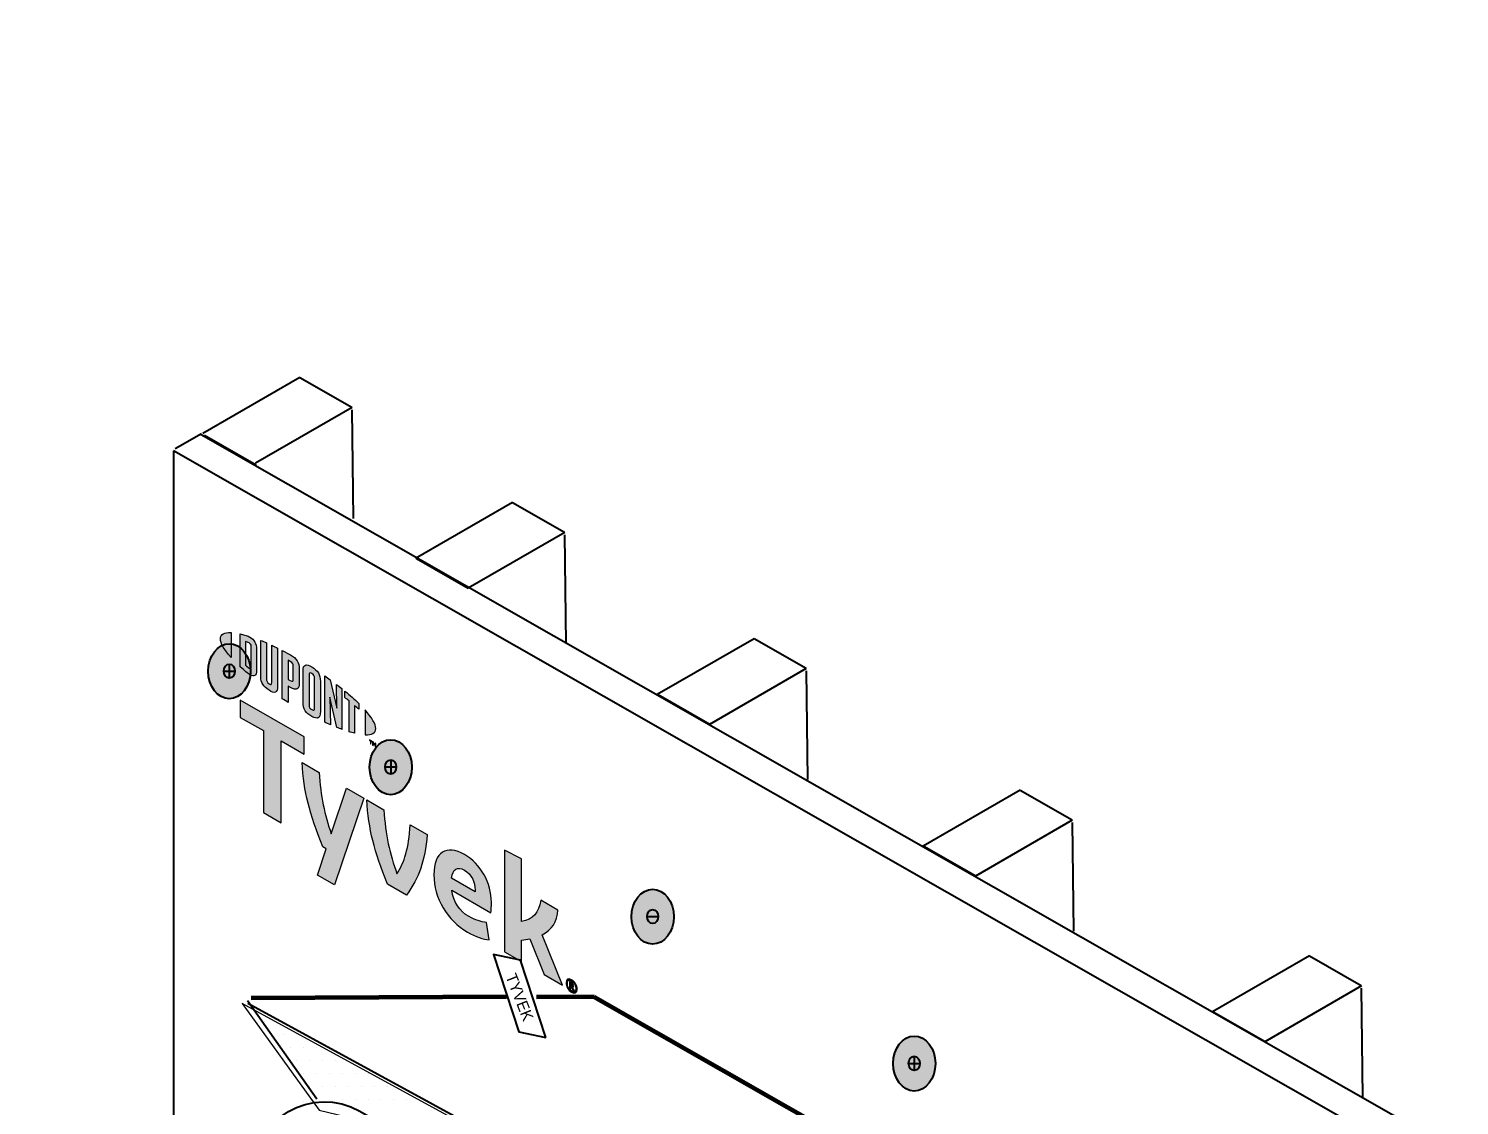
# Model space of a CAD drawing. Header units: inches. Extents: x -17.6 to 82.3, y -15.1 to 23.2.
# Drawn here: x 60.481 to 63.931, y 3.256 to 5.854 of the extents above; entities that cross this region are included whole.
import ezdxf

# ---------------------------------------------------------------- set-up
doc = ezdxf.new("R2010")
doc.units = ezdxf.units.IN
doc.header["$MEASUREMENT"] = 0
for name, color, linetype, lineweight in [('.ATI-HATCH', 7, 'Continuous', 0), ('G-ANNO-TTLB', 7, 'Continuous', 0), ('TYVEK', 7, 'Continuous', 0), ('X-REF - TRACED', 7, 'Continuous', 0)]:
    doc.layers.add(name, color=color, linetype=linetype, lineweight=lineweight)

# ---------------------------------------------------------------- blocks, each defined once
blk = doc.blocks.new('Block_147')
at = {"layer": 'X-REF - TRACED', "true_color": 0x848484, "transparency": 33554687}
h = blk.add_hatch(color=252, dxfattribs=at)
h.dxf.hatch_style = 2
edge = h.paths.add_edge_path()
edge.add_spline(control_points=[(60.9432, 4.3817), (60.9432, 4.3707), (60.9525, 4.355), (60.9688, 4.3368), (60.9688, 4.3368), (60.9688, 4.3968), (60.9688, 4.3968), (60.9525, 4.3974), (60.9432, 4.3926), (60.9432, 4.3817)], knot_values=[0, 0, 0, 0, 1, 1, 1, 2, 2, 2, 3, 3, 3, 3], degree=3, periodic=0)
h = blk.add_hatch(color=252, dxfattribs=at)
h.dxf.hatch_style = 2
edge = h.paths.add_edge_path()
edge.add_spline(control_points=[(61.0175, 4.3142), (61.0175, 4.3096), (61.0151, 4.3095), (61.0123, 4.3112), (61.01, 4.3125), (61.0065, 4.3154), (61.0037, 4.3179), (61.0037, 4.3179), (61.0037, 4.3753), (61.0037, 4.3753), (61.0065, 4.3745), (61.01, 4.3735), (61.0123, 4.3722), (61.0151, 4.3705), (61.0175, 4.3676), (61.0175, 4.363), (61.0175, 4.363), (61.0175, 4.3142), (61.0175, 4.3142)], knot_values=[0, 0, 0, 0, 1, 1, 1, 2, 2, 2, 3, 3, 3, 4, 4, 4, 5, 5, 5, 6, 6, 6, 6], degree=3, periodic=0)
edge = h.paths.add_edge_path()
edge.add_spline(control_points=[(61.0141, 4.3861), (61.0096, 4.3887), (61.0031, 4.3909), (60.9912, 4.3936), (60.9912, 4.3936), (60.9912, 4.314), (60.9912, 4.314), (61.0016, 4.3044), (61.0096, 4.2977), (61.0141, 4.2951), (61.0246, 4.289), (61.0305, 4.293), (61.0305, 4.3047), (61.0305, 4.3047), (61.0305, 4.3575), (61.0305, 4.3575), (61.0305, 4.3693), (61.0246, 4.38), (61.0141, 4.3861)], knot_values=[0, 0, 0, 0, 1, 1, 1, 2, 2, 2, 3, 3, 3, 4, 4, 4, 5, 5, 5, 6, 6, 6, 6], degree=3, periodic=0)
h = blk.add_hatch(color=252, dxfattribs=at)
h.dxf.hatch_style = 2
edge = h.paths.add_edge_path()
edge.add_spline(control_points=[(61.0669, 4.2764), (61.0669, 4.2718), (61.0655, 4.2697), (61.0605, 4.2733), (61.0556, 4.2768), (61.0543, 4.28), (61.0543, 4.2854), (61.0543, 4.2854), (61.0543, 4.372), (61.0543, 4.372), (61.051, 4.3735), (61.0437, 4.3765), (61.0406, 4.3778), (61.0406, 4.3778), (61.0406, 4.2902), (61.0406, 4.2902), (61.0406, 4.2763), (61.0465, 4.2674), (61.0605, 4.2575), (61.0734, 4.2484), (61.0812, 4.2513), (61.0812, 4.2668), (61.0812, 4.2668), (61.0812, 4.3593), (61.0812, 4.3593), (61.0785, 4.3607), (61.0698, 4.3649), (61.0669, 4.3662), (61.0669, 4.3662), (61.0669, 4.2764), (61.0669, 4.2764)], knot_values=[0, 0, 0, 0, 1, 1, 1, 2, 2, 2, 3, 3, 3, 4, 4, 4, 5, 5, 5, 6, 6, 6, 7, 7, 7, 8, 8, 8, 9, 9, 9, 10, 10, 10, 10], degree=3, periodic=0)
h = blk.add_hatch(color=252, dxfattribs=at)
h.dxf.hatch_style = 2
edge = h.paths.add_edge_path()
edge.add_spline(control_points=[(61.119, 4.2844), (61.119, 4.2794), (61.1174, 4.2777), (61.1116, 4.2811), (61.1116, 4.2811), (61.1066, 4.2839), (61.1066, 4.2839), (61.1066, 4.2839), (61.1066, 4.3299), (61.1066, 4.3299), (61.1089, 4.3288), (61.1101, 4.3281), (61.1114, 4.3273), (61.1177, 4.3237), (61.119, 4.3202), (61.119, 4.3151), (61.119, 4.3151), (61.119, 4.2844), (61.119, 4.2844)], knot_values=[0, 0, 0, 0, 1, 1, 1, 2, 2, 2, 3, 3, 3, 4, 4, 4, 5, 5, 5, 6, 6, 6, 6], degree=3, periodic=0)
edge = h.paths.add_edge_path()
edge.add_spline(control_points=[(61.1122, 4.3431), (61.1097, 4.3446), (61.1007, 4.3494), (61.0924, 4.3537), (61.0924, 4.3537), (61.0924, 4.2371), (61.0924, 4.2371), (61.0952, 4.2353), (61.1026, 4.2306), (61.1066, 4.2282), (61.1066, 4.2282), (61.1066, 4.2677), (61.1066, 4.2677), (61.1066, 4.2677), (61.1122, 4.2645), (61.1122, 4.2645), (61.1272, 4.2559), (61.1334, 4.26), (61.1334, 4.2748), (61.1334, 4.2748), (61.1334, 4.3092), (61.1334, 4.3092), (61.1334, 4.3237), (61.1264, 4.3349), (61.1122, 4.3431)], knot_values=[0, 0, 0, 0, 1, 1, 1, 2, 2, 2, 3, 3, 3, 4, 4, 4, 5, 5, 5, 6, 6, 6, 7, 7, 7, 8, 8, 8, 8], degree=3, periodic=0)
h = blk.add_hatch(color=252, dxfattribs=at)
h.dxf.hatch_style = 2
edge = h.paths.add_edge_path()
edge.add_spline(control_points=[(61.17, 4.2142), (61.17, 4.2096), (61.1687, 4.208), (61.1636, 4.2108), (61.1584, 4.2136), (61.157, 4.217), (61.157, 4.2218), (61.157, 4.2218), (61.157, 4.2944), (61.157, 4.2944), (61.157, 4.2992), (61.1584, 4.301), (61.1636, 4.2978), (61.1687, 4.2947), (61.17, 4.2915), (61.17, 4.2869), (61.17, 4.2869), (61.17, 4.2142), (61.17, 4.2142)], knot_values=[0, 0, 0, 0, 1, 1, 1, 2, 2, 2, 3, 3, 3, 4, 4, 4, 5, 5, 5, 6, 6, 6, 6], degree=3, periodic=0)
edge = h.paths.add_edge_path()
edge.add_spline(control_points=[(61.1636, 4.3141), (61.1504, 4.3225), (61.1425, 4.3203), (61.1425, 4.305), (61.1425, 4.305), (61.1425, 4.2288), (61.1425, 4.2288), (61.1425, 4.2126), (61.1496, 4.2018), (61.1636, 4.1944), (61.1773, 4.1872), (61.1844, 4.189), (61.1844, 4.2063), (61.1844, 4.2063), (61.1844, 4.279), (61.1844, 4.279), (61.1844, 4.2954), (61.178, 4.305), (61.1636, 4.3141)], knot_values=[0, 0, 0, 0, 1, 1, 1, 2, 2, 2, 3, 3, 3, 4, 4, 4, 5, 5, 5, 6, 6, 6, 6], degree=3, periodic=0)
h = blk.add_hatch(color=252, dxfattribs=at)
h.dxf.hatch_style = 2
edge = h.paths.add_edge_path()
edge.add_spline(control_points=[(61.2241, 4.2143), (61.2241, 4.2143), (61.2082, 4.2827), (61.2082, 4.2827), (61.2039, 4.2858), (61.1987, 4.2895), (61.1947, 4.2922), (61.1947, 4.2922), (61.1947, 4.1804), (61.1947, 4.1804), (61.1975, 4.1791), (61.2047, 4.1759), (61.2084, 4.1743), (61.2084, 4.1743), (61.2073, 4.2408), (61.2073, 4.2408), (61.2073, 4.2408), (61.2241, 4.1678), (61.2241, 4.1678), (61.2276, 4.1664), (61.2328, 4.1644), (61.2362, 4.1632), (61.2362, 4.1632), (61.2362, 4.2615), (61.2362, 4.2615), (61.2327, 4.2643), (61.2262, 4.2693), (61.2231, 4.2717), (61.2231, 4.2717), (61.2241, 4.2143), (61.2241, 4.2143)], knot_values=[0, 0, 0, 0, 1, 1, 1, 2, 2, 2, 3, 3, 3, 4, 4, 4, 5, 5, 5, 6, 6, 6, 7, 7, 7, 8, 8, 8, 9, 9, 9, 10, 10, 10, 10], degree=3, periodic=0)
h = blk.add_hatch(color=252, dxfattribs=at)
h.dxf.hatch_style = 2
edge = h.paths.add_edge_path()
edge.add_spline(control_points=[(61.2433, 4.2402), (61.2468, 4.2374), (61.2503, 4.2346), (61.2537, 4.2318), (61.2537, 4.2318), (61.2537, 4.1575), (61.2537, 4.1575), (61.2568, 4.1565), (61.2626, 4.1549), (61.2665, 4.154), (61.2665, 4.154), (61.2665, 4.2209), (61.2665, 4.2209), (61.2702, 4.2177), (61.2737, 4.2145), (61.2769, 4.2116), (61.2769, 4.2116), (61.2769, 4.226), (61.2769, 4.226), (61.2668, 4.2359), (61.256, 4.2454), (61.2433, 4.2558), (61.2433, 4.2558), (61.2433, 4.2402), (61.2433, 4.2402)], knot_values=[0, 0, 0, 0, 1, 1, 1, 2, 2, 2, 3, 3, 3, 4, 4, 4, 5, 5, 5, 6, 6, 6, 7, 7, 7, 8, 8, 8, 8], degree=3, periodic=0)
h = blk.add_hatch(color=252, dxfattribs=at)
h.dxf.hatch_style = 2
edge = h.paths.add_edge_path()
edge.add_spline(control_points=[(61.3178, 4.1654), (61.3178, 4.1544), (61.3085, 4.1495), (61.2923, 4.15), (61.2923, 4.15), (61.2923, 4.2101), (61.2923, 4.2101), (61.3085, 4.1919), (61.3178, 4.1763), (61.3178, 4.1654)], knot_values=[0, 0, 0, 0, 1, 1, 1, 2, 2, 2, 3, 3, 3, 3], degree=3, periodic=0)
h = blk.add_hatch(color=252, dxfattribs=at)
h.dxf.hatch_style = 2
edge = h.paths.add_edge_path()
edge.add_spline(control_points=[(61.3102, 4.1337), (61.3102, 4.1337), (61.3118, 4.1328), (61.3118, 4.1328), (61.3118, 4.1328), (61.3141, 4.1273), (61.3141, 4.1273), (61.3141, 4.1273), (61.3163, 4.1301), (61.3163, 4.1301), (61.3163, 4.1301), (61.3178, 4.1293), (61.3178, 4.1293), (61.3178, 4.1293), (61.3178, 4.1206), (61.3178, 4.1206), (61.3178, 4.1206), (61.3164, 4.1214), (61.3164, 4.1214), (61.3164, 4.1214), (61.3164, 4.1276), (61.3164, 4.1276), (61.3164, 4.1276), (61.3141, 4.1248), (61.3141, 4.1248), (61.3141, 4.1248), (61.314, 4.1249), (61.314, 4.1249), (61.314, 4.1249), (61.3116, 4.1303), (61.3116, 4.1303), (61.3116, 4.1303), (61.3116, 4.1242), (61.3116, 4.1242), (61.3116, 4.1242), (61.3102, 4.125), (61.3102, 4.125), (61.3102, 4.125), (61.3102, 4.1337), (61.3102, 4.1337)], knot_values=[0, 0, 0, 0, 1, 1, 1, 2, 2, 2, 3, 3, 3, 4, 4, 4, 5, 5, 5, 6, 6, 6, 7, 7, 7, 8, 8, 8, 9, 9, 9, 10, 10, 10, 11, 11, 11, 12, 12, 12, 13, 13, 13, 13], degree=3, periodic=0)
edge = h.paths.add_edge_path()
edge.add_spline(control_points=[(61.3049, 4.1352), (61.3049, 4.1352), (61.3025, 4.1366), (61.3025, 4.1366), (61.3025, 4.1366), (61.3025, 4.1381), (61.3025, 4.1381), (61.3025, 4.1381), (61.3086, 4.1346), (61.3086, 4.1346), (61.3086, 4.1346), (61.3086, 4.1331), (61.3086, 4.1331), (61.3086, 4.1331), (61.3063, 4.1344), (61.3063, 4.1344), (61.3063, 4.1344), (61.3063, 4.1273), (61.3063, 4.1273), (61.3063, 4.1273), (61.3049, 4.1281), (61.3049, 4.1281), (61.3049, 4.1281), (61.3049, 4.1352), (61.3049, 4.1352)], knot_values=[0, 0, 0, 0, 1, 1, 1, 2, 2, 2, 3, 3, 3, 4, 4, 4, 5, 5, 5, 6, 6, 6, 7, 7, 7, 8, 8, 8, 8], degree=3, periodic=0)
at = {"layer": 'X-REF - TRACED'}
for points, knots in [([(60.9432, 4.3817), (60.9432, 4.3707), (60.9525, 4.355), (60.9688, 4.3368), (60.9688, 4.3368), (60.9688, 4.3968), (60.9688, 4.3968), (60.9525, 4.3974), (60.9432, 4.3926), (60.9432, 4.3817)], [0, 0, 0, 0, 1, 1, 1, 2, 2, 2, 3, 3, 3, 3]), ([(61.0141, 4.3861), (61.0096, 4.3887), (61.0031, 4.3909), (60.9912, 4.3936), (60.9912, 4.3936), (60.9912, 4.314), (60.9912, 4.314), (61.0016, 4.3044), (61.0096, 4.2977), (61.0141, 4.2951), (61.0246, 4.289), (61.0305, 4.293), (61.0305, 4.3047), (61.0305, 4.3047), (61.0305, 4.3575), (61.0305, 4.3575), (61.0305, 4.3693), (61.0246, 4.38), (61.0141, 4.3861)], [0, 0, 0, 0, 1, 1, 1, 2, 2, 2, 3, 3, 3, 4, 4, 4, 5, 5, 5, 6, 6, 6, 6]), ([(61.0175, 4.3142), (61.0175, 4.3096), (61.0151, 4.3095), (61.0123, 4.3112), (61.01, 4.3125), (61.0065, 4.3154), (61.0037, 4.3179), (61.0037, 4.3179), (61.0037, 4.3753), (61.0037, 4.3753), (61.0065, 4.3745), (61.01, 4.3735), (61.0123, 4.3722), (61.0151, 4.3705), (61.0175, 4.3676), (61.0175, 4.363), (61.0175, 4.363), (61.0175, 4.3142), (61.0175, 4.3142)], [0, 0, 0, 0, 1, 1, 1, 2, 2, 2, 3, 3, 3, 4, 4, 4, 5, 5, 5, 6, 6, 6, 6]), ([(61.0669, 4.2764), (61.0669, 4.2718), (61.0655, 4.2697), (61.0605, 4.2733), (61.0556, 4.2768), (61.0543, 4.28), (61.0543, 4.2854), (61.0543, 4.2854), (61.0543, 4.372), (61.0543, 4.372), (61.051, 4.3735), (61.0437, 4.3765), (61.0406, 4.3778), (61.0406, 4.3778), (61.0406, 4.2902), (61.0406, 4.2902), (61.0406, 4.2763), (61.0465, 4.2674), (61.0605, 4.2575), (61.0734, 4.2484), (61.0812, 4.2513), (61.0812, 4.2668), (61.0812, 4.2668), (61.0812, 4.3593), (61.0812, 4.3593), (61.0785, 4.3607), (61.0698, 4.3649), (61.0669, 4.3662), (61.0669, 4.3662), (61.0669, 4.2764), (61.0669, 4.2764)], [0, 0, 0, 0, 1, 1, 1, 2, 2, 2, 3, 3, 3, 4, 4, 4, 5, 5, 5, 6, 6, 6, 7, 7, 7, 8, 8, 8, 9, 9, 9, 10, 10, 10, 10]), ([(61.1122, 4.3431), (61.1097, 4.3446), (61.1007, 4.3494), (61.0924, 4.3537), (61.0924, 4.3537), (61.0924, 4.2371), (61.0924, 4.2371), (61.0952, 4.2353), (61.1026, 4.2306), (61.1066, 4.2282), (61.1066, 4.2282), (61.1066, 4.2677), (61.1066, 4.2677), (61.1066, 4.2677), (61.1122, 4.2645), (61.1122, 4.2645), (61.1272, 4.2559), (61.1334, 4.26), (61.1334, 4.2748), (61.1334, 4.2748), (61.1334, 4.3092), (61.1334, 4.3092), (61.1334, 4.3237), (61.1264, 4.3349), (61.1122, 4.3431)], [0, 0, 0, 0, 1, 1, 1, 2, 2, 2, 3, 3, 3, 4, 4, 4, 5, 5, 5, 6, 6, 6, 7, 7, 7, 8, 8, 8, 8]), ([(61.119, 4.2844), (61.119, 4.2794), (61.1174, 4.2777), (61.1116, 4.2811), (61.1116, 4.2811), (61.1066, 4.2839), (61.1066, 4.2839), (61.1066, 4.2839), (61.1066, 4.3299), (61.1066, 4.3299), (61.1089, 4.3288), (61.1101, 4.3281), (61.1114, 4.3273), (61.1177, 4.3237), (61.119, 4.3202), (61.119, 4.3151), (61.119, 4.3151), (61.119, 4.2844), (61.119, 4.2844)], [0, 0, 0, 0, 1, 1, 1, 2, 2, 2, 3, 3, 3, 4, 4, 4, 5, 5, 5, 6, 6, 6, 6]), ([(61.1636, 4.3141), (61.1504, 4.3225), (61.1425, 4.3203), (61.1425, 4.305), (61.1425, 4.305), (61.1425, 4.2288), (61.1425, 4.2288), (61.1425, 4.2126), (61.1496, 4.2018), (61.1636, 4.1944), (61.1773, 4.1872), (61.1844, 4.189), (61.1844, 4.2063), (61.1844, 4.2063), (61.1844, 4.279), (61.1844, 4.279), (61.1844, 4.2954), (61.178, 4.305), (61.1636, 4.3141)], [0, 0, 0, 0, 1, 1, 1, 2, 2, 2, 3, 3, 3, 4, 4, 4, 5, 5, 5, 6, 6, 6, 6]), ([(61.17, 4.2142), (61.17, 4.2096), (61.1687, 4.208), (61.1636, 4.2108), (61.1584, 4.2136), (61.157, 4.217), (61.157, 4.2218), (61.157, 4.2218), (61.157, 4.2944), (61.157, 4.2944), (61.157, 4.2992), (61.1584, 4.301), (61.1636, 4.2978), (61.1687, 4.2947), (61.17, 4.2915), (61.17, 4.2869), (61.17, 4.2869), (61.17, 4.2142), (61.17, 4.2142)], [0, 0, 0, 0, 1, 1, 1, 2, 2, 2, 3, 3, 3, 4, 4, 4, 5, 5, 5, 6, 6, 6, 6]), ([(61.2241, 4.2143), (61.2241, 4.2143), (61.2082, 4.2827), (61.2082, 4.2827), (61.2039, 4.2858), (61.1987, 4.2895), (61.1947, 4.2922), (61.1947, 4.2922), (61.1947, 4.1804), (61.1947, 4.1804), (61.1975, 4.1791), (61.2047, 4.1759), (61.2084, 4.1743), (61.2084, 4.1743), (61.2073, 4.2408), (61.2073, 4.2408), (61.2073, 4.2408), (61.2241, 4.1678), (61.2241, 4.1678), (61.2276, 4.1664), (61.2328, 4.1644), (61.2362, 4.1632), (61.2362, 4.1632), (61.2362, 4.2615), (61.2362, 4.2615), (61.2327, 4.2643), (61.2262, 4.2693), (61.2231, 4.2717), (61.2231, 4.2717), (61.2241, 4.2143), (61.2241, 4.2143)], [0, 0, 0, 0, 1, 1, 1, 2, 2, 2, 3, 3, 3, 4, 4, 4, 5, 5, 5, 6, 6, 6, 7, 7, 7, 8, 8, 8, 9, 9, 9, 10, 10, 10, 10]), ([(61.2433, 4.2402), (61.2468, 4.2374), (61.2503, 4.2346), (61.2537, 4.2318), (61.2537, 4.2318), (61.2537, 4.1575), (61.2537, 4.1575), (61.2568, 4.1565), (61.2626, 4.1549), (61.2665, 4.154), (61.2665, 4.154), (61.2665, 4.2209), (61.2665, 4.2209), (61.2702, 4.2177), (61.2737, 4.2145), (61.2769, 4.2116), (61.2769, 4.2116), (61.2769, 4.226), (61.2769, 4.226), (61.2668, 4.2359), (61.256, 4.2454), (61.2433, 4.2558), (61.2433, 4.2558), (61.2433, 4.2402), (61.2433, 4.2402)], [0, 0, 0, 0, 1, 1, 1, 2, 2, 2, 3, 3, 3, 4, 4, 4, 5, 5, 5, 6, 6, 6, 7, 7, 7, 8, 8, 8, 8]), ([(61.3178, 4.1654), (61.3178, 4.1544), (61.3085, 4.1495), (61.2923, 4.15), (61.2923, 4.15), (61.2923, 4.2101), (61.2923, 4.2101), (61.3085, 4.1919), (61.3178, 4.1763), (61.3178, 4.1654)], [0, 0, 0, 0, 1, 1, 1, 2, 2, 2, 3, 3, 3, 3]), ([(61.3049, 4.1352), (61.3049, 4.1352), (61.3025, 4.1366), (61.3025, 4.1366), (61.3025, 4.1366), (61.3025, 4.1381), (61.3025, 4.1381), (61.3025, 4.1381), (61.3086, 4.1346), (61.3086, 4.1346), (61.3086, 4.1346), (61.3086, 4.1331), (61.3086, 4.1331), (61.3086, 4.1331), (61.3063, 4.1344), (61.3063, 4.1344), (61.3063, 4.1344), (61.3063, 4.1273), (61.3063, 4.1273), (61.3063, 4.1273), (61.3049, 4.1281), (61.3049, 4.1281), (61.3049, 4.1281), (61.3049, 4.1352), (61.3049, 4.1352)], [0, 0, 0, 0, 1, 1, 1, 2, 2, 2, 3, 3, 3, 4, 4, 4, 5, 5, 5, 6, 6, 6, 7, 7, 7, 8, 8, 8, 8]), ([(61.3102, 4.1337), (61.3102, 4.1337), (61.3118, 4.1328), (61.3118, 4.1328), (61.3118, 4.1328), (61.3141, 4.1273), (61.3141, 4.1273), (61.3141, 4.1273), (61.3163, 4.1301), (61.3163, 4.1301), (61.3163, 4.1301), (61.3178, 4.1293), (61.3178, 4.1293), (61.3178, 4.1293), (61.3178, 4.1206), (61.3178, 4.1206), (61.3178, 4.1206), (61.3164, 4.1214), (61.3164, 4.1214), (61.3164, 4.1214), (61.3164, 4.1276), (61.3164, 4.1276), (61.3164, 4.1276), (61.3141, 4.1248), (61.3141, 4.1248), (61.3141, 4.1248), (61.314, 4.1249), (61.314, 4.1249), (61.314, 4.1249), (61.3116, 4.1303), (61.3116, 4.1303), (61.3116, 4.1303), (61.3116, 4.1242), (61.3116, 4.1242), (61.3116, 4.1242), (61.3102, 4.125), (61.3102, 4.125), (61.3102, 4.125), (61.3102, 4.1337), (61.3102, 4.1337)], [0, 0, 0, 0, 1, 1, 1, 2, 2, 2, 3, 3, 3, 4, 4, 4, 5, 5, 5, 6, 6, 6, 7, 7, 7, 8, 8, 8, 9, 9, 9, 10, 10, 10, 11, 11, 11, 12, 12, 12, 13, 13, 13, 13])]:
    blk.add_open_spline(points, degree=3, knots=knots, dxfattribs=at)
blk = doc.blocks.new('Block_151')
at = {"layer": 'X-REF - TRACED', "true_color": 0x848484, "transparency": 33554687}
h = blk.add_hatch(color=252, dxfattribs=at)
h.dxf.hatch_style = 2
h.paths.add_polyline_path([(61.145, 4.1452), (60.9912, 4.234), (60.9912, 4.1922), (61.0468, 4.1601), (61.0468, 3.9623), (61.0895, 3.9376), (61.0895, 4.1355), (61.145, 4.1034)])
h = blk.add_hatch(color=252, dxfattribs=at)
h.dxf.hatch_style = 2
edge = h.paths.add_edge_path()
edge.add_spline(control_points=[(61.4007, 3.9329), (61.398, 3.8759), (61.3866, 3.8427), (61.369, 3.8142), (61.352, 3.8627), (61.3409, 3.9088), (61.3376, 3.9693), (61.3376, 3.9693), (61.2961, 3.9932), (61.2961, 3.9932), (61.3006, 3.9218), (61.3141, 3.8699), (61.3463, 3.7893), (61.3463, 3.7893), (61.392, 3.763), (61.392, 3.763), (61.4231, 3.807), (61.4359, 3.8437), (61.4419, 3.9091), (61.4419, 3.9091), (61.4007, 3.9329), (61.4007, 3.9329)], knot_values=[0, 0, 0, 0, 1, 1, 1, 2, 2, 2, 3, 3, 3, 4, 4, 4, 5, 5, 5, 6, 6, 6, 7, 7, 7, 7], degree=3, periodic=0)
h = blk.add_hatch(color=252, dxfattribs=at)
h.dxf.hatch_style = 2
edge = h.paths.add_edge_path()
edge.add_spline(control_points=[(61.5007, 3.8043), (61.5007, 3.8043), (61.5574, 3.7715), (61.5574, 3.7715), (61.5574, 3.7715), (61.5574, 3.7756), (61.5574, 3.7756), (61.5574, 3.7948), (61.5485, 3.814), (61.532, 3.8235), (61.5147, 3.8335), (61.5034, 3.826), (61.5007, 3.8043)], knot_values=[0, 0, 0, 0, 1, 1, 1, 2, 2, 2, 3, 3, 3, 4, 4, 4, 4], degree=3, periodic=0)
edge = h.paths.add_edge_path()
edge.add_spline(control_points=[(61.5912, 3.6555), (61.578, 3.6562), (61.5586, 3.6627), (61.5389, 3.674), (61.4908, 3.7018), (61.458, 3.7557), (61.458, 3.8125), (61.458, 3.8669), (61.4881, 3.8865), (61.532, 3.8611), (61.5712, 3.8386), (61.5968, 3.7919), (61.5968, 3.746), (61.5968, 3.7358), (61.5962, 3.7272), (61.5956, 3.7207), (61.5956, 3.7207), (61.5013, 3.7752), (61.5013, 3.7752), (61.5052, 3.7456), (61.5192, 3.7251), (61.5431, 3.7113), (61.5577, 3.7029), (61.5718, 3.6985), (61.5846, 3.6973), (61.5846, 3.6973), (61.5912, 3.6555), (61.5912, 3.6555)], knot_values=[0, 0, 0, 0, 1, 1, 1, 2, 2, 2, 3, 3, 3, 4, 4, 4, 5, 5, 5, 6, 6, 6, 7, 7, 7, 8, 8, 8, 9, 9, 9, 9], degree=3, periodic=0)
h = blk.add_hatch(color=252, dxfattribs=at)
h.dxf.hatch_style = 2
edge = h.paths.add_edge_path()
edge.add_spline(control_points=[(61.719, 3.6676), (61.719, 3.6676), (61.7685, 3.5456), (61.7685, 3.5456), (61.7685, 3.5456), (61.7238, 3.5714), (61.7238, 3.5714), (61.7238, 3.5714), (61.6894, 3.658), (61.6894, 3.658), (61.6831, 3.6565), (61.6766, 3.6551), (61.6694, 3.6542), (61.6694, 3.6542), (61.6694, 3.6028), (61.6694, 3.6028), (61.6694, 3.6028), (61.6282, 3.6266), (61.6282, 3.6266), (61.6282, 3.6266), (61.6282, 3.872), (61.6282, 3.872), (61.6282, 3.872), (61.6694, 3.8506), (61.6694, 3.8506), (61.6694, 3.8506), (61.6694, 3.6997), (61.6694, 3.6997), (61.6975, 3.7044), (61.7112, 3.7204), (61.716, 3.7508), (61.716, 3.7508), (61.7569, 3.7272), (61.7569, 3.7272), (61.756, 3.6983), (61.7429, 3.6795), (61.719, 3.6676)], knot_values=[0, 0, 0, 0, 1, 1, 1, 2, 2, 2, 3, 3, 3, 4, 4, 4, 5, 5, 5, 6, 6, 6, 7, 7, 7, 8, 8, 8, 9, 9, 9, 10, 10, 10, 11, 11, 11, 12, 12, 12, 12], degree=3, periodic=0)
at = {"layer": 'X-REF - TRACED'}
blk.add_lwpolyline([(61.145, 4.1452), (60.9912, 4.234), (60.9912, 4.1922), (61.0468, 4.1601), (61.0468, 3.9623), (61.0895, 3.9376), (61.0895, 4.1355), (61.145, 4.1034)], close=True, dxfattribs=at)
for points, knots in [([(61.4007, 3.9329), (61.398, 3.8759), (61.3866, 3.8427), (61.369, 3.8142), (61.352, 3.8627), (61.3409, 3.9088), (61.3376, 3.9693), (61.3376, 3.9693), (61.2961, 3.9932), (61.2961, 3.9932), (61.3006, 3.9218), (61.3141, 3.8699), (61.3463, 3.7893), (61.3463, 3.7893), (61.392, 3.763), (61.392, 3.763), (61.4231, 3.807), (61.4359, 3.8437), (61.4419, 3.9091), (61.4419, 3.9091), (61.4007, 3.9329), (61.4007, 3.9329)], [0, 0, 0, 0, 1, 1, 1, 2, 2, 2, 3, 3, 3, 4, 4, 4, 5, 5, 5, 6, 6, 6, 7, 7, 7, 7]), ([(61.5912, 3.6555), (61.578, 3.6562), (61.5586, 3.6627), (61.5389, 3.674), (61.4908, 3.7018), (61.458, 3.7557), (61.458, 3.8125), (61.458, 3.8669), (61.4881, 3.8865), (61.532, 3.8611), (61.5712, 3.8386), (61.5968, 3.7919), (61.5968, 3.746), (61.5968, 3.7358), (61.5962, 3.7272), (61.5956, 3.7207), (61.5956, 3.7207), (61.5013, 3.7752), (61.5013, 3.7752), (61.5052, 3.7456), (61.5192, 3.7251), (61.5431, 3.7113), (61.5577, 3.7029), (61.5718, 3.6985), (61.5846, 3.6973), (61.5846, 3.6973), (61.5912, 3.6555), (61.5912, 3.6555)], [0, 0, 0, 0, 1, 1, 1, 2, 2, 2, 3, 3, 3, 4, 4, 4, 5, 5, 5, 6, 6, 6, 7, 7, 7, 8, 8, 8, 9, 9, 9, 9]), ([(61.719, 3.6676), (61.719, 3.6676), (61.7685, 3.5456), (61.7685, 3.5456), (61.7685, 3.5456), (61.7238, 3.5714), (61.7238, 3.5714), (61.7238, 3.5714), (61.6894, 3.658), (61.6894, 3.658), (61.6831, 3.6565), (61.6766, 3.6551), (61.6694, 3.6542), (61.6694, 3.6542), (61.6694, 3.6028), (61.6694, 3.6028), (61.6694, 3.6028), (61.6282, 3.6266), (61.6282, 3.6266), (61.6282, 3.6266), (61.6282, 3.872), (61.6282, 3.872), (61.6282, 3.872), (61.6694, 3.8506), (61.6694, 3.8506), (61.6694, 3.8506), (61.6694, 3.6997), (61.6694, 3.6997), (61.6975, 3.7044), (61.7112, 3.7204), (61.716, 3.7508), (61.716, 3.7508), (61.7569, 3.7272), (61.7569, 3.7272), (61.756, 3.6983), (61.7429, 3.6795), (61.719, 3.6676)], [0, 0, 0, 0, 1, 1, 1, 2, 2, 2, 3, 3, 3, 4, 4, 4, 5, 5, 5, 6, 6, 6, 7, 7, 7, 8, 8, 8, 9, 9, 9, 10, 10, 10, 11, 11, 11, 12, 12, 12, 12]), ([(61.5007, 3.8043), (61.5007, 3.8043), (61.5574, 3.7715), (61.5574, 3.7715), (61.5574, 3.7715), (61.5574, 3.7756), (61.5574, 3.7756), (61.5574, 3.7948), (61.5485, 3.814), (61.532, 3.8235), (61.5147, 3.8335), (61.5034, 3.826), (61.5007, 3.8043)], [0, 0, 0, 0, 1, 1, 1, 2, 2, 2, 3, 3, 3, 4, 4, 4, 4])]:
    blk.add_open_spline(points, degree=3, knots=knots, dxfattribs=at)
blk = doc.blocks.new('Block_150')
at = {"layer": 'X-REF - TRACED', "true_color": 0x848484, "transparency": 33554687}
h = blk.add_hatch(color=252, dxfattribs=at)
h.dxf.hatch_style = 2
edge = h.paths.add_edge_path()
edge.add_spline(control_points=[(61.2476, 4.0213), (61.2476, 4.0213), (61.2106, 3.9109), (61.2106, 3.9109), (61.1949, 3.9571), (61.1847, 4.0017), (61.1815, 4.0594), (61.1815, 4.0594), (61.14, 4.0834), (61.14, 4.0834), (61.1445, 4.012), (61.1579, 3.9601), (61.1902, 3.8795), (61.1902, 3.8795), (61.1985, 3.8747), (61.1985, 3.8747), (61.1985, 3.8747), (61.1773, 3.8116), (61.1773, 3.8116), (61.1773, 3.8116), (61.2186, 3.7878), (61.2186, 3.7878), (61.2186, 3.7878), (61.2888, 3.9975), (61.2888, 3.9975), (61.2888, 3.9975), (61.2476, 4.0213), (61.2476, 4.0213)], knot_values=[0, 0, 0, 0, 1, 1, 1, 2, 2, 2, 3, 3, 3, 4, 4, 4, 5, 5, 5, 6, 6, 6, 7, 7, 7, 8, 8, 8, 9, 9, 9, 9], degree=3, periodic=0)
at = {"layer": 'X-REF - TRACED'}
blk.add_open_spline([(61.2476, 4.0213), (61.2476, 4.0213), (61.2106, 3.9109), (61.2106, 3.9109), (61.1949, 3.9571), (61.1847, 4.0017), (61.1815, 4.0594), (61.1815, 4.0594), (61.14, 4.0834), (61.14, 4.0834), (61.1445, 4.012), (61.1579, 3.9601), (61.1902, 3.8795), (61.1902, 3.8795), (61.1985, 3.8747), (61.1985, 3.8747), (61.1985, 3.8747), (61.1773, 3.8116), (61.1773, 3.8116), (61.1773, 3.8116), (61.2186, 3.7878), (61.2186, 3.7878), (61.2186, 3.7878), (61.2888, 3.9975), (61.2888, 3.9975), (61.2888, 3.9975), (61.2476, 4.0213), (61.2476, 4.0213)], degree=3, knots=[0, 0, 0, 0, 1, 1, 1, 2, 2, 2, 3, 3, 3, 4, 4, 4, 5, 5, 5, 6, 6, 6, 7, 7, 7, 8, 8, 8, 9, 9, 9, 9], dxfattribs=at)
blk.add_blockref('Block_151', (0, 0), dxfattribs=at)
blk = doc.blocks.new('Block_152')
at = {"layer": 'X-REF - TRACED', "true_color": 0x848484, "transparency": 33554687}
h = blk.add_hatch(color=252, dxfattribs=at)
h.dxf.hatch_style = 2
edge = h.paths.add_edge_path()
edge.add_spline(control_points=[(61.7883, 3.5503), (61.7883, 3.5503), (61.7883, 3.5458), (61.7883, 3.5458), (61.7883, 3.5458), (61.79, 3.5448), (61.79, 3.5448), (61.7917, 3.5439), (61.7926, 3.5439), (61.7926, 3.5456), (61.7926, 3.5473), (61.7917, 3.5484), (61.79, 3.5493), (61.79, 3.5493), (61.7883, 3.5503), (61.7883, 3.5503)], knot_values=[0, 0, 0, 0, 1, 1, 1, 2, 2, 2, 3, 3, 3, 4, 4, 4, 5, 5, 5, 5], degree=3, periodic=0)
edge = h.paths.add_edge_path()
edge.add_spline(control_points=[(61.7854, 3.5548), (61.7854, 3.5548), (61.79, 3.5522), (61.79, 3.5522), (61.7936, 3.5501), (61.7954, 3.5471), (61.7954, 3.5439), (61.7954, 3.5418), (61.7945, 3.5407), (61.7928, 3.5409), (61.7937, 3.5385), (61.7948, 3.5359), (61.7963, 3.533), (61.7963, 3.533), (61.7928, 3.535), (61.7928, 3.535), (61.7916, 3.5376), (61.7906, 3.5398), (61.7899, 3.5421), (61.7899, 3.5421), (61.7883, 3.543), (61.7883, 3.543), (61.7883, 3.543), (61.7883, 3.5376), (61.7883, 3.5376), (61.7883, 3.5376), (61.7854, 3.5393), (61.7854, 3.5393), (61.7854, 3.5393), (61.7854, 3.5548), (61.7854, 3.5548)], knot_values=[0, 0, 0, 0, 1, 1, 1, 2, 2, 2, 3, 3, 3, 4, 4, 4, 5, 5, 5, 6, 6, 6, 7, 7, 7, 8, 8, 8, 9, 9, 9, 10, 10, 10, 10], degree=3, periodic=0)
edge = h.paths.add_edge_path()
edge.add_spline(control_points=[(61.7902, 3.556), (61.7837, 3.5598), (61.78, 3.5576), (61.78, 3.5499), (61.78, 3.5421), (61.7837, 3.5358), (61.7902, 3.532), (61.7966, 3.5283), (61.8004, 3.5304), (61.8004, 3.5381), (61.8004, 3.5458), (61.7966, 3.5523), (61.7902, 3.556)], knot_values=[0, 0, 0, 0, 1, 1, 1, 2, 2, 2, 3, 3, 3, 4, 4, 4, 4], degree=3, periodic=0)
edge = h.paths.add_edge_path()
edge.add_spline(control_points=[(61.7902, 3.5591), (61.7982, 3.5545), (61.8035, 3.5456), (61.8035, 3.5363), (61.8035, 3.5271), (61.7981, 3.5244), (61.7902, 3.529), (61.7821, 3.5337), (61.7769, 3.5425), (61.7769, 3.5517), (61.7769, 3.5609), (61.7821, 3.5638), (61.7902, 3.5591)], knot_values=[0, 0, 0, 0, 1, 1, 1, 2, 2, 2, 3, 3, 3, 4, 4, 4, 4], degree=3, periodic=0)
at = {"layer": 'X-REF - TRACED'}
for points, knots in [([(61.7902, 3.5591), (61.7982, 3.5545), (61.8035, 3.5456), (61.8035, 3.5363), (61.8035, 3.5271), (61.7981, 3.5244), (61.7902, 3.529), (61.7821, 3.5337), (61.7769, 3.5425), (61.7769, 3.5517), (61.7769, 3.5609), (61.7821, 3.5638), (61.7902, 3.5591)], [0, 0, 0, 0, 1, 1, 1, 2, 2, 2, 3, 3, 3, 4, 4, 4, 4]), ([(61.7902, 3.556), (61.7837, 3.5598), (61.78, 3.5576), (61.78, 3.5499), (61.78, 3.5421), (61.7837, 3.5358), (61.7902, 3.532), (61.7966, 3.5283), (61.8004, 3.5304), (61.8004, 3.5381), (61.8004, 3.5458), (61.7966, 3.5523), (61.7902, 3.556)], [0, 0, 0, 0, 1, 1, 1, 2, 2, 2, 3, 3, 3, 4, 4, 4, 4]), ([(61.7854, 3.5548), (61.7854, 3.5548), (61.79, 3.5522), (61.79, 3.5522), (61.7936, 3.5501), (61.7954, 3.5471), (61.7954, 3.5439), (61.7954, 3.5418), (61.7945, 3.5407), (61.7928, 3.5409), (61.7937, 3.5385), (61.7948, 3.5359), (61.7963, 3.533), (61.7963, 3.533), (61.7928, 3.535), (61.7928, 3.535), (61.7916, 3.5376), (61.7906, 3.5398), (61.7899, 3.5421), (61.7899, 3.5421), (61.7883, 3.543), (61.7883, 3.543), (61.7883, 3.543), (61.7883, 3.5376), (61.7883, 3.5376), (61.7883, 3.5376), (61.7854, 3.5393), (61.7854, 3.5393), (61.7854, 3.5393), (61.7854, 3.5548), (61.7854, 3.5548)], [0, 0, 0, 0, 1, 1, 1, 2, 2, 2, 3, 3, 3, 4, 4, 4, 5, 5, 5, 6, 6, 6, 7, 7, 7, 8, 8, 8, 9, 9, 9, 10, 10, 10, 10]), ([(61.7883, 3.5503), (61.7883, 3.5503), (61.7883, 3.5458), (61.7883, 3.5458), (61.7883, 3.5458), (61.79, 3.5448), (61.79, 3.5448), (61.7917, 3.5439), (61.7926, 3.5439), (61.7926, 3.5456), (61.7926, 3.5473), (61.7917, 3.5484), (61.79, 3.5493), (61.79, 3.5493), (61.7883, 3.5503), (61.7883, 3.5503)], [0, 0, 0, 0, 1, 1, 1, 2, 2, 2, 3, 3, 3, 4, 4, 4, 5, 5, 5, 5])]:
    blk.add_open_spline(points, degree=3, knots=knots, dxfattribs=at)
blk = doc.blocks.new('Block_149')
at = {"layer": 'X-REF - TRACED'}
for name in ['Block_150', 'Block_152']:
    blk.add_blockref(name, (0, 0), dxfattribs=at)
blk = doc.blocks.new('Block_148')
at = {"layer": 'X-REF - TRACED'}
blk.add_blockref('Block_149', (0, 0), dxfattribs=at)
blk = doc.blocks.new('Block_146')
at = {"layer": 'X-REF - TRACED'}
for name in ['Block_147', 'Block_148']:
    blk.add_blockref(name, (0, 0), dxfattribs=at)
blk = doc.blocks.new('Block_348')
at = {"layer": '.ATI-HATCH', "color": 8, "lineweight": 0, "true_color": 0x808080}
for p, q in [((61.1425, 3.2641), (61.1425, 3.2641)), ((61.1613, 3.2641), (61.1613, 3.2641)), ((61.1801, 3.2641), (61.1801, 3.2641)), ((61.199, 3.2641), (61.199, 3.2641)), ((61.2178, 3.2641), (61.2178, 3.2641))]:
    blk.add_line(p, q, dxfattribs=at)
blk = doc.blocks.new('Block_360')
at = {"layer": '.ATI-HATCH'}
blk.add_lwpolyline([(60.9955, 3.5015), (61.1812, 3.2444), (61.3319, 3.2078), (63.885, 1.7338), (64.1773, 1.5118), (64.4876, 1.5961)], close=True, dxfattribs=at)
at = {"layer": '.ATI-HATCH', "color": 8, "lineweight": 0, "true_color": 0x808080}
for points in [[(61.0493, 3.4581), (61.0493, 3.4581), (61.0493, 3.4581), (61.0493, 3.4581)], [(61.0649, 3.4268), (61.0649, 3.4268), (61.0649, 3.4268), (61.0649, 3.4268)], [(61.0962, 3.4268), (61.0962, 3.4268), (61.0962, 3.4268), (61.0962, 3.4268)], [(61.1274, 3.4268), (61.1274, 3.4268), (61.1274, 3.4268), (61.1274, 3.4268)], [(61.0805, 3.3956), (61.0805, 3.3956), (61.0805, 3.3956), (61.0805, 3.3956)], [(61.1118, 3.3956), (61.1118, 3.3956), (61.1118, 3.3956), (61.1118, 3.3956)], [(61.143, 3.3956), (61.143, 3.3956), (61.143, 3.3956), (61.143, 3.3956)], [(61.1743, 3.3956), (61.1743, 3.3956), (61.1743, 3.3956), (61.1743, 3.3956)], [(61.0962, 3.3643), (61.0962, 3.3643), (61.0962, 3.3643), (61.0962, 3.3643)], [(61.1274, 3.3643), (61.1274, 3.3643), (61.1274, 3.3643), (61.1274, 3.3643)], [(61.1587, 3.3643), (61.1587, 3.3643), (61.1587, 3.3643), (61.1587, 3.3643)], [(61.1899, 3.3643), (61.1899, 3.3643), (61.1899, 3.3643), (61.1899, 3.3643)], [(61.2212, 3.3643), (61.2212, 3.3643), (61.2212, 3.3643), (61.2212, 3.3643)], [(61.143, 3.3331), (61.143, 3.3331), (61.143, 3.3331), (61.143, 3.3331)], [(61.1743, 3.3331), (61.1743, 3.3331), (61.1743, 3.3331), (61.1743, 3.3331)], [(61.2055, 3.3331), (61.2055, 3.3331), (61.2055, 3.3331), (61.2055, 3.3331)], [(61.2368, 3.3331), (61.2368, 3.3331), (61.2368, 3.3331), (61.2368, 3.3331)], [(61.268, 3.3331), (61.268, 3.3331), (61.268, 3.3331), (61.268, 3.3331)], [(61.2993, 3.3331), (61.2993, 3.3331), (61.2993, 3.3331), (61.2993, 3.3331)], [(61.1587, 3.3018), (61.1587, 3.3018), (61.1587, 3.3018), (61.1587, 3.3018)], [(61.1899, 3.3018), (61.1899, 3.3018), (61.1899, 3.3018), (61.1899, 3.3018)], [(61.2212, 3.3018), (61.2212, 3.3018), (61.2212, 3.3018), (61.2212, 3.3018)], [(61.2524, 3.3018), (61.2524, 3.3018), (61.2524, 3.3018), (61.2524, 3.3018)], [(61.2837, 3.3018), (61.2837, 3.3018), (61.2837, 3.3018), (61.2837, 3.3018)], [(61.3149, 3.3018), (61.3149, 3.3018), (61.3149, 3.3018), (61.3149, 3.3018)], [(61.3462, 3.3018), (61.3462, 3.3018), (61.3462, 3.3018), (61.3462, 3.3018)], [(61.1743, 3.2706), (61.1743, 3.2706), (61.1743, 3.2706), (61.1743, 3.2706)], [(61.2055, 3.2706), (61.2055, 3.2706), (61.2055, 3.2706), (61.2055, 3.2706)], [(61.2368, 3.2706), (61.2368, 3.2706), (61.2368, 3.2706), (61.2368, 3.2706)], [(61.268, 3.2706), (61.268, 3.2706), (61.268, 3.2706), (61.268, 3.2706)], [(61.2993, 3.2706), (61.2993, 3.2706), (61.2993, 3.2706), (61.2993, 3.2706)], [(61.3305, 3.2706), (61.3305, 3.2706), (61.3305, 3.2706), (61.3305, 3.2706)], [(61.3618, 3.2706), (61.3618, 3.2706), (61.3618, 3.2706), (61.3618, 3.2706)], [(61.393, 3.2706), (61.393, 3.2706), (61.393, 3.2706), (61.393, 3.2706)]]:
    blk.add_open_spline(points, degree=3, dxfattribs=at)

msp = doc.modelspace()

# ---------------------------------------------------------------- hatches: boundary and pattern name
at = {"layer": 'G-ANNO-TTLB', "true_color": 0xff00ff, "transparency": 33554687}
h = msp.add_hatch(color=6, dxfattribs=at)
edge = h.paths.add_edge_path()
edge.add_spline(control_points=[(77.902, -11.061), (77.902, -11.061), (37.2143, -11.061), (37.2143, -11.061), (37.2143, -11.061), (37.2143, 23.064), (37.2143, 23.064), (37.2143, 23.064), (77.902, 23.064), (77.902, 23.064), (77.902, 23.064), (77.902, -11.061), (77.902, -11.061)], knot_values=[0, 0, 0, 0, 1, 1, 1, 2, 2, 2, 3, 3, 3, 4, 4, 4, 4], degree=3, periodic=0)
edge = h.paths.add_edge_path()
edge.add_spline(control_points=[(37.3393, 22.939), (37.3393, 22.939), (37.3393, -10.936), (37.3393, -10.936), (37.3393, -10.936), (77.777, -10.936), (77.777, -10.936), (77.777, -10.936), (77.777, 22.939), (77.777, 22.939), (77.777, 22.939), (37.3393, 22.939), (37.3393, 22.939)], knot_values=[0, 0, 0, 0, 1, 1, 1, 2, 2, 2, 3, 3, 3, 4, 4, 4, 4], degree=3, periodic=0)
edge.add_line((37.3393, 22.939), (37.3393, 22.939))
at = {"layer": 'TYVEK', "true_color": 0x003b71, "transparency": 33554687}
h = msp.add_hatch(color=156, dxfattribs=at)
h.dxf.hatch_style = 2
edge = h.paths.add_edge_path()
edge.add_ellipse((60.9647, 4.3034), major_axis=(0, 0.0664), ratio=0.766948, start_angle=0, end_angle=360)
h = msp.add_hatch(color=156, dxfattribs=at)
h.dxf.hatch_style = 2
edge = h.paths.add_edge_path()
edge.add_ellipse((61.3539, 4.0719), major_axis=(0, 0.0664), ratio=0.766948, start_angle=0, end_angle=360)
h = msp.add_hatch(color=156, dxfattribs=at)
h.dxf.hatch_style = 2
edge = h.paths.add_edge_path()
edge.add_ellipse((61.9857, 3.7111), major_axis=(0, 0.0664), ratio=0.766948, start_angle=0, end_angle=360)
h = msp.add_hatch(color=156, dxfattribs=at)
h.dxf.hatch_style = 2
edge = h.paths.add_edge_path()
edge.add_ellipse((62.6166, 3.3568), major_axis=(0, 0.0664), ratio=0.766948, start_angle=0, end_angle=360)

# ---------------------------------------------------------------- linework, layer by layer
at = {"layer": 'G-ANNO-TTLB'}
for points in [[(77.902, -11.061), (77.902, -11.061), (37.2143, -11.061), (37.2143, -11.061), (37.2143, -11.061), (37.2143, 23.064), (37.2143, 23.064), (37.2143, 23.064), (77.902, 23.064), (77.902, 23.064), (77.902, 23.064), (77.902, -11.061), (77.902, -11.061)], [(37.3393, 22.939), (37.3393, 22.939), (37.3393, -10.936), (37.3393, -10.936), (37.3393, -10.936), (77.777, -10.936), (77.777, -10.936), (77.777, -10.936), (77.777, 22.939), (77.777, 22.939), (77.777, 22.939), (37.3393, 22.939), (37.3393, 22.939)]]:
    msp.add_open_spline(points, degree=3, knots=[0, 0, 0, 0, 1, 1, 1, 2, 2, 2, 3, 3, 3, 4, 4, 4, 4], dxfattribs=at)
at = {"layer": 'TYVEK', "color": 18, "lineweight": 25, "true_color": 0x000000}
for p, q in [((61.1349, 5.0124), (60.9011, 4.8775)), ((61.1349, 5.0127), (61.2598, 4.9411)), ((61.0278, 4.8061), (61.2611, 4.9411)), ((61.2598, 4.9346), (61.2634, 4.6722)), ((60.9046, 4.8736), (61.0296, 4.8019)), ((60.8299, 4.8352), (60.8299, -1.0292)), ((64.5631, 2.7034), (60.8299, 4.8352)), ((61.6478, 4.7107), (61.414, 4.5757)), ((61.6478, 4.711), (61.7728, 4.6393)), ((61.5408, 4.5044), (61.7741, 4.6393)), ((61.7728, 4.6329), (61.7763, 4.3704)), ((61.4158, 4.5757), (61.5408, 4.5041)), ((62.2307, 4.3821), (61.9969, 4.2472)), ((62.2307, 4.3824), (62.3557, 4.3108)), ((62.1237, 4.1758), (62.357, 4.3108)), ((62.3557, 4.3043), (62.3592, 4.0419)), ((61.9987, 4.2472), (62.1237, 4.1755)), ((62.8721, 4.0162), (62.6383, 3.8812)), ((62.8721, 4.0165), (62.9971, 3.9448)), ((62.7651, 3.8098), (62.9984, 3.9448)), ((62.9971, 3.9383), (63.0006, 3.6759)), ((62.6401, 3.8812), (62.7651, 3.8095)), ((63.5696, 3.6165), (63.3359, 3.4815)), ((63.5696, 3.6167), (63.6946, 3.5451)), ((63.4626, 3.4101), (63.6959, 3.5451)), ((63.6946, 3.5386), (63.6981, 3.2762)), ((61.1754, 3.2707), (61.0083, 3.5079)), ((63.3376, 3.4815), (63.4626, 3.4098))]:
    msp.add_line(p, q, dxfattribs=at)
at = {"layer": 'TYVEK', "color": 2, "lineweight": 25, "true_color": 0xffff00}
for p, q in [((60.8974, 4.8764), (60.8342, 4.8403)), ((64.6299, 2.7421), (60.8967, 4.8738)), ((64.5015, 1.5961), (61.0094, 3.5015))]:
    msp.add_line(p, q, dxfattribs=at)
at = {"layer": 'TYVEK', "color": 252, "lineweight": 25, "true_color": 0x848484}
for p, q in [((60.9647, 4.321), (60.9647, 4.2867)), ((60.9512, 4.3038), (60.9782, 4.3038)), ((61.3403, 4.0724), (61.3674, 4.0724)), ((61.3539, 4.0895), (61.3539, 4.0552)), ((61.9722, 3.7115), (61.9992, 3.7115)), ((62.6031, 3.3572), (62.6302, 3.3572)), ((62.6166, 3.3743), (62.6166, 3.3401))]:
    msp.add_line(p, q, dxfattribs=at)
at = {"layer": 'TYVEK', "color": 18, "lineweight": 25, "true_color": 0x000000}
for centre in [(60.9647, 4.3034), (61.3539, 4.0719), (61.9857, 3.7111), (62.6166, 3.3568)]:
    msp.add_ellipse(centre, major_axis=(0, 0.0664), ratio=0.766948, dxfattribs=at)
at = {"layer": 'TYVEK', "color": 252, "lineweight": 25, "true_color": 0x848484}
for centre in [(60.9647, 4.3038), (61.3539, 4.0724), (61.9857, 3.7115), (62.6166, 3.3572)]:
    msp.add_ellipse(centre, major_axis=(0, 0.0171), ratio=0.788846, dxfattribs=at)
at = {"layer": 'TYVEK', "color": 4, "lineweight": 25, "true_color": 0x00ffff}
msp.add_open_spline([(61.0218, 2.7914), (61.0218, 2.7914), (61.0217, 3.0918), (61.0217, 3.0918), (61.0216, 3.2243), (61.1648, 3.3074), (61.2798, 3.2415), (61.2798, 3.2415), (63.8945, 1.7449), (63.8945, 1.7449)], degree=3, knots=[0, 0, 0, 0, 1, 1, 1, 2, 2, 2, 3, 3, 3, 3], dxfattribs=at)
at = {"layer": 'X-REF - TRACED', "color": 18, "lineweight": 60, "true_color": 0x000000}
for p, q in [((61.6335, 3.5178), (61.0172, 3.5145)), ((61.8447, 3.5179), (61.7052, 3.5173)), ((61.8447, 3.5179), (64.1412, 2.2076))]:
    msp.add_line(p, q, dxfattribs=at)
at = {"layer": 'X-REF - TRACED', "color": 2, "lineweight": 25, "true_color": 0xffff00}
msp.add_lwpolyline([(61.7277, 3.4199), (61.6667, 3.6061), (61.6017, 3.6195), (61.6627, 3.4333)], close=True, dxfattribs=at)

# ---------------------------------------------------------------- block references
at = {"layer": '.ATI-HATCH'}
for name in ['Block_360', 'Block_348']:
    msp.add_blockref(name, (0, 0), dxfattribs=at)
at = {"layer": 'X-REF - TRACED'}
msp.add_blockref('Block_146', (0, 0), dxfattribs=at)

# ---------------------------------------------------------------- texts
at = {"layer": 'X-REF - TRACED', "insert": (61.6304, 3.5674), "char_height": 0.2, "attachment_point": 7, "rotation": 291.5536}
msp.add_mtext('\\C252;\\c8684676;\\FMyriad Pro|b0|i0|c1;\\H0.027154;\\W0.999995;TYVEK ', dxfattribs=at)

doc.saveas('drawing.dxf')
